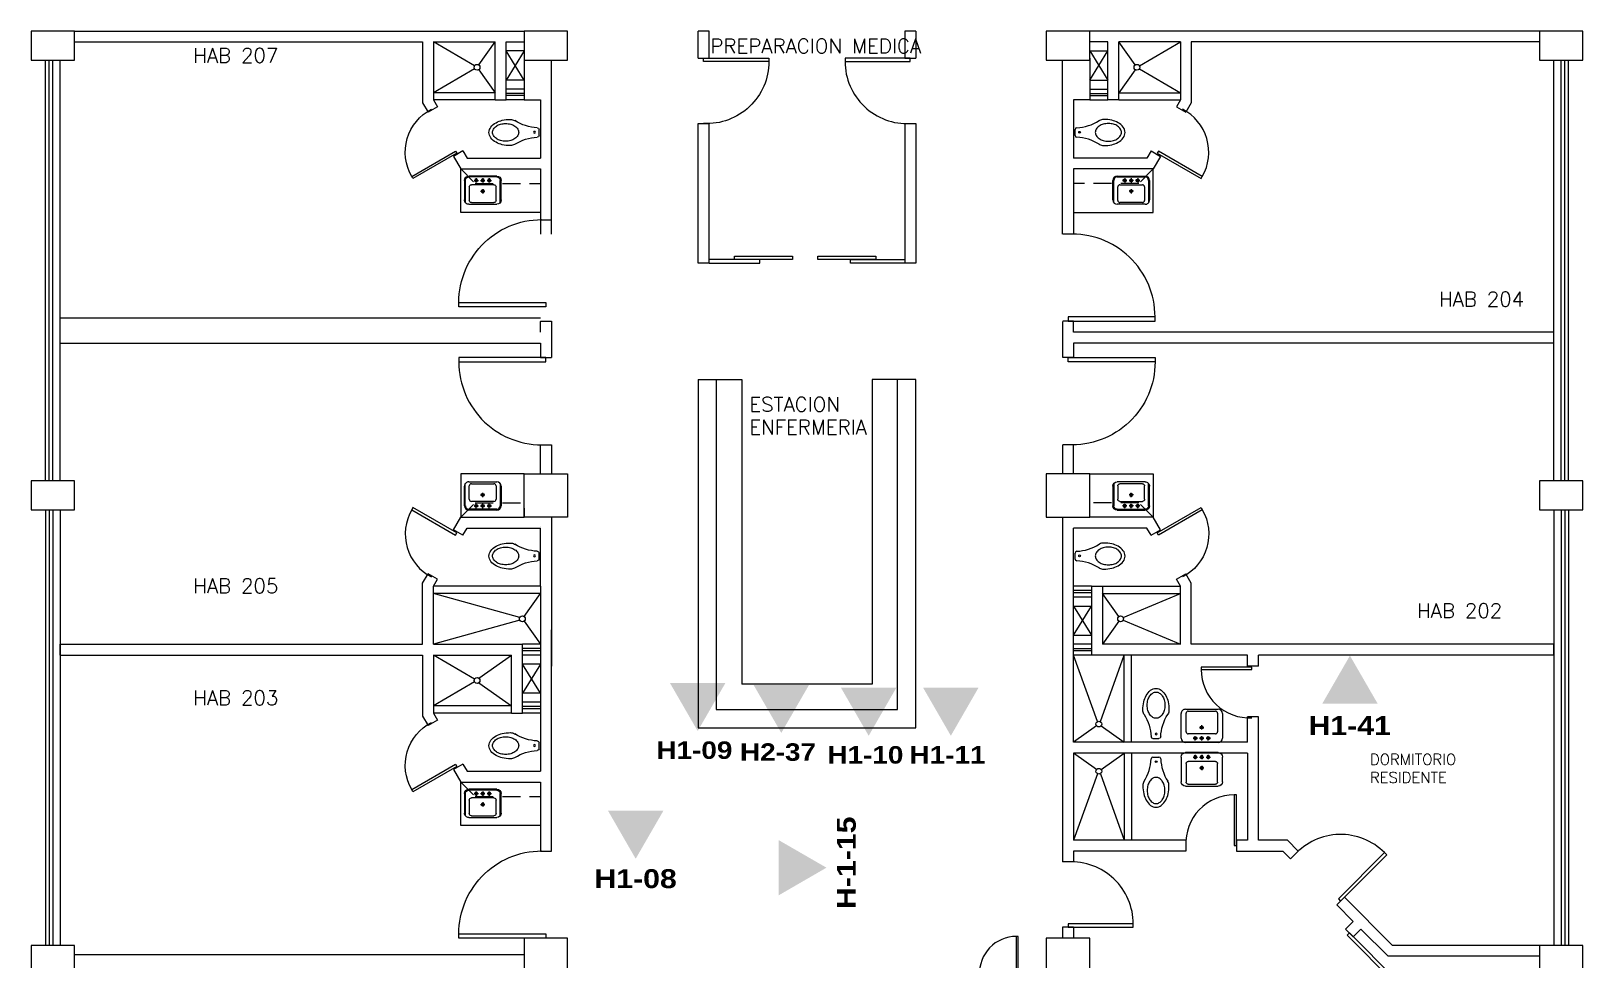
# Model space of a CAD drawing. Header units: metres. Extents: x 51 to 18146, y -212 to 18074.
# Drawn here: x 116.34 to 137.74, y 546.47 to 559.27 of the extents above; entities that cross this region are included whole.
import ezdxf

# ---------------------------------------------------------------- set-up
doc = ezdxf.new("R2010")
doc.units = ezdxf.units.M
doc.linetypes.add('HIDDEN', pattern=[0.375, 0.25, -0.125])
doc.layers.get('0').update_dxf_attribs({"color": 250})
for name, color, linetype in [('AY', 1, 'Continuous'), ('COL', 2, 'Continuous'), ('ETIQUETADO RACK (H)', 3, 'Continuous'), ('ETIQUETAS RACK (G)', 3, 'Continuous'), ('MU', 1, 'Continuous'), ('NO', 250, 'Continuous'), ('PA', 7, 'Continuous'), ('PU', 1, 'Continuous'), ('SA', 1, 'Continuous'), ('TA', 3, 'Continuous'), ('VE', 5, 'Continuous')]:
    doc.layers.add(name, color=color, linetype=linetype)
doc.layers.get('0').freeze()
doc.styles.add('datos', font='ariblk.ttf', dxfattribs={"height": 300})
doc.styles.add('ROMANS', font='romans', dxfattribs={"height": 0.13})

# ---------------------------------------------------------------- blocks, each defined once
blk = doc.blocks.new('P-IZ')
at = {"color": 0}
blk.add_lwpolyline([(0.05, 1), (0.05, 0), (0, 0), (0, 1), (0.05, 1, -0.429311), (1, 0, -3.280951)], format="xyb", dxfattribs=at)
blk = doc.blocks.new('AS-14')
at = {"color": 0}
blk.add_line((-0.046, 0.483), (0.036, 0.483), dxfattribs=at)
for points in [[(-0.162, 0.158, 0.022879), (-0.17, 0.146, 0.128162), (-0.185, 0.088, 0.055069), (-0.173, -0.023, 0.068879), (-0.14, -0.11, 0.105724), (-0.079, -0.182, 0.165058), (-0.005, -0.207, 0.165058), (0.069, -0.182, 0.105724), (0.13, -0.11, 0.068879), (0.163, -0.023, 0.055069), (0.175, 0.088, 0.128162)], [(0.175, 0.088, 0.128162), (0.16, 0.146, 0.022879), (0.152, 0.158, 0.085166)]]:
    blk.add_lwpolyline(points, format="xyb", dxfattribs=at)
blk.add_lwpolyline([(-0.125, 0.023, 0.068446), (-0.116, -0.049, 0.080596), (-0.09, -0.105, 0.107056), (-0.047, -0.145, 0.138156), (-0.003, -0.158, 0.138156), (0.041, -0.145, 0.107056), (0.083, -0.105, 0.080596), (0.109, -0.049, 0.068446), (0.119, 0.023, 0.068446), (0.109, 0.095, 0.080596), (0.083, 0.151, 0.107056), (0.041, 0.191, 0.138156), (-0.003, 0.203, 0.138156), (-0.047, 0.191, 0.107056), (-0.09, 0.151, 0.080596), (-0.116, 0.095, 0.068446)], format="xyb", close=True, dxfattribs=at)
blk.add_circle((-0.002, 0.42), 0.0125, dxfattribs=at)
for centre, radius, start, end in [((-0.7, 0.487), 0.63, 327.6068, 357.4769), ((-0.046, 0.458), 0.025, 90, 177.4769), ((0.036, 0.458), 0.025, 2.5231, 90), ((0.69, 0.487), 0.63, 182.5231, 212.3932)]:
    blk.add_arc(centre, radius, start, end, dxfattribs=at)
blk = doc.blocks.new('AS-01')
at = {"color": 0}
for p, q in [((-0.186, 0.232), (0.199, 0.232)), ((-0.186, 0.219), (0.199, 0.219)), ((-0.246, -0.098), (-0.246, 0.172)), ((-0.233, -0.135), (-0.233, 0.172)), ((-0.178, -0.103), (-0.178, 0.082)), ((-0.148, 0.112), (0.162, 0.112)), ((-0.053, 0.172), (-0.113, 0.172)), ((-0.083, 0.202), (-0.083, 0.142)), ((0.037, 0.172), (-0.023, 0.172)), ((0.037, 0.022), (-0.023, 0.022)), ((0.007, 0.202), (0.007, 0.142)), ((0.007, 0.052), (0.007, -0.008)), ((0.127, 0.172), (0.067, 0.172)), ((0.097, 0.202), (0.097, 0.142)), ((0.192, 0.082), (0.192, -0.103)), ((0.247, 0.172), (0.247, -0.135)), ((0.259, 0.172), (0.259, -0.098)), ((0.199, -0.158), (-0.186, -0.158)), ((0.162, -0.133), (-0.148, -0.133))]:
    blk.add_line(p, q, dxfattribs=at)
for centre in [(-0.083, 0.172), (0.007, 0.172), (0.007, 0.022), (0.097, 0.172)]:
    blk.add_circle(centre, 0.02, dxfattribs=at)
for centre, radius, start, end in [((-0.186, 0.172), 0.06, 90, 180), ((-0.186, 0.172), 0.0475, 90, 180), ((0.199, 0.172), 0.06, 0, 90), ((0.199, 0.172), 0.0475, 0, 90), ((-0.148, 0.082), 0.03, 90, 180), ((0.162, 0.082), 0.03, 0, 90), ((-0.186, -0.098), 0.06, 180, 270), ((-0.148, -0.103), 0.03, 180, 270), ((0.162, -0.103), 0.03, 270, 0), ((0.199, -0.098), 0.06, 270, 0)]:
    blk.add_arc(centre, radius, start, end, dxfattribs=at)
blk = doc.blocks.new('P-DE')
at = {"color": 0}
blk.add_lwpolyline([(-0.05, 1), (-0.05, 0), (0, 0), (0, 1), (-0.05, 1, 0.429311), (-1, 0, 3.280951)], format="xyb", dxfattribs=at)
blk = doc.blocks.new('-COL60-')
at = {"color": 0}
blk.add_lwpolyline([(-0.3, 0.3), (-0.3, -0.3), (0.3, -0.3), (0.3, 0.3)], close=True, dxfattribs=at)
blk = doc.blocks.new('AS-03')
at = {"color": 0}
for p, q in [((-0.278, -0.098), (-0.278, 0.242)), ((-0.218, 0.302), (0.232, 0.302)), ((-0.053, 0.242), (-0.113, 0.242)), ((-0.083, 0.272), (-0.083, 0.212)), ((0.037, 0.242), (-0.023, 0.242)), ((0.007, 0.272), (0.007, 0.212)), ((0.127, 0.242), (0.067, 0.242)), ((0.097, 0.272), (0.097, 0.212)), ((0.292, 0.242), (0.292, -0.098)), ((-0.211, -0.103), (-0.211, 0.152)), ((-0.181, 0.182), (0.194, 0.182)), ((0.037, 0.092), (-0.023, 0.092)), ((0.007, 0.122), (0.007, 0.062)), ((0.224, 0.152), (0.224, -0.103)), ((0.232, -0.158), (-0.218, -0.158)), ((0.194, -0.133), (-0.181, -0.133))]:
    blk.add_line(p, q, dxfattribs=at)
for centre in [(-0.083, 0.242), (0.007, 0.242), (0.097, 0.242), (0.007, 0.092)]:
    blk.add_circle(centre, 0.02, dxfattribs=at)
for centre, radius, start, end in [((-0.218, 0.242), 0.06, 90, 180), ((0.232, 0.242), 0.06, 0, 90), ((-0.181, 0.152), 0.03, 90, 180), ((0.194, 0.152), 0.03, 0, 90), ((-0.218, -0.098), 0.06, 180, 270), ((-0.181, -0.103), 0.03, 180, 270), ((0.194, -0.103), 0.03, 270, 0), ((0.232, -0.098), 0.06, 270, 0)]:
    blk.add_arc(centre, radius, start, end, dxfattribs=at)
blk = doc.blocks.new('-MP1')
at = {"color": 0}
for points in [[(0.475, 0.5), (0.475, 0), (0.5, 0), (0.5, 0.5), (0.475, 0.5, 0.429311), (0, 0, 3.280951)], [(-0.475, -0.5), (-0.475, 0), (-0.5, 0), (-0.5, -0.5), (-0.475, -0.5, 0.429311), (0, 0, 3.280951)]]:
    blk.add_lwpolyline(points, format="xyb", dxfattribs=at)

msp = doc.modelspace()

# ---------------------------------------------------------------- hatches: boundary and pattern name
at = {"layer": 'ETIQUETADO RACK (H)', "transparency": 33554687}
h = msp.add_hatch(color=256, dxfattribs=at)
h.dxf.hatch_style = 1
h.paths.add_polyline_path([(134.531, 550.659), (134.15, 549.998), (134.913, 549.998)])
h = msp.add_hatch(color=256, dxfattribs=at)
h.dxf.hatch_style = 1
h.paths.add_polyline_path([(125.537, 549.62), (125.919, 550.281), (125.155, 550.281)])
h = msp.add_hatch(color=256, dxfattribs=at)
h.dxf.hatch_style = 1
h.paths.add_polyline_path([(126.69, 549.594), (127.072, 550.255), (126.308, 550.255)])
h = msp.add_hatch(color=256, dxfattribs=at)
h.dxf.hatch_style = 1
h.paths.add_polyline_path([(127.895, 549.555), (128.276, 550.216), (127.513, 550.216)])
h = msp.add_hatch(color=256, dxfattribs=at)
h.dxf.hatch_style = 1
h.paths.add_polyline_path([(129.028, 549.555), (129.409, 550.216), (128.646, 550.216)])
h = msp.add_hatch(color=256, dxfattribs=at)
h.dxf.hatch_style = 1
h.paths.add_polyline_path([(124.682, 547.86), (125.064, 548.521), (124.301, 548.521)])
h = msp.add_hatch(color=256, dxfattribs=at)
h.dxf.hatch_style = 1
h.paths.add_polyline_path([(127.313, 547.737), (126.652, 548.118), (126.652, 547.355)])

# ---------------------------------------------------------------- linework, layer by layer
at = {"layer": 'AY', "color": 0}
for p, q in [((123.144, 558.991), (122.894, 558.591)), ((123.144, 558.591), (122.894, 558.991)), ((123.144, 558.991), (122.894, 558.991)), ((130.944, 558.591), (131.194, 558.991)), ((130.944, 558.991), (131.194, 558.591)), ((130.944, 558.991), (131.194, 558.991)), ((123.144, 558.591), (122.894, 558.591)), ((130.944, 558.591), (131.194, 558.591)), ((130.719, 551.341), (130.969, 551.341)), ((130.719, 550.941), (130.969, 551.341)), ((130.719, 551.341), (130.969, 550.941)), ((130.719, 550.941), (130.969, 550.941)), ((123.369, 550.541), (123.119, 550.541)), ((123.369, 550.541), (123.119, 550.141)), ((123.369, 550.141), (123.119, 550.541)), ((123.369, 550.141), (123.119, 550.141))]:
    msp.add_line(p, q, dxfattribs=at)
at = {"layer": 'COL', "color": 15}
for points in [[(116.344, 559.266), (116.344, 558.866), (116.944, 558.866), (116.944, 559.266)], [(123.144, 559.266), (123.144, 558.866), (123.744, 558.866), (123.744, 559.266)], [(130.344, 559.266), (130.344, 558.866), (130.944, 558.866), (130.944, 559.266)], [(137.144, 559.266), (137.144, 558.866), (137.744, 558.866), (137.744, 559.266)], [(116.344, 553.066), (116.344, 552.666), (116.944, 552.666), (116.944, 553.066)], [(137.144, 553.066), (137.144, 552.666), (137.744, 552.666), (137.744, 553.066)], [(116.344, 546.666), (116.344, 546.266), (116.944, 546.266), (116.944, 546.666)], [(137.144, 546.666), (137.144, 546.266), (137.744, 546.266), (137.744, 546.666)]]:
    msp.add_lwpolyline(points, close=True, dxfattribs=at)
at = {"layer": 'MU', "color": 0}
for p, q in [((122.27, 556.766), (122.27, 557.366)), ((122.27, 556.766), (122.27, 557.366)), ((131.819, 556.766), (131.819, 557.366)), ((131.819, 556.766), (131.819, 557.366)), ((123.369, 556.766), (122.27, 556.766)), ((123.369, 556.766), (122.27, 556.766)), ((130.719, 556.766), (131.819, 556.766)), ((130.719, 556.766), (131.819, 556.766)), ((125.544, 554.466), (126.144, 554.466)), ((126.144, 554.466), (126.144, 550.266)), ((127.944, 554.466), (127.944, 550.266)), ((128.544, 554.466), (127.944, 554.466)), ((122.27, 553.166), (122.27, 552.566)), ((123.144, 553.166), (122.27, 553.166)), ((130.944, 553.166), (131.819, 553.166)), ((131.819, 553.166), (131.819, 552.566)), ((127.944, 550.266), (126.144, 550.266)), ((122.27, 548.316), (122.27, 548.916)), ((123.369, 548.316), (122.27, 548.316))]:
    msp.add_line(p, q, dxfattribs=at)
at = {"layer": 'MU', "color": 15, "linetype": 'HIDDEN'}
for points in [[(122.269, 557.366), (122.469, 557.166), (123.369, 557.166)], [(122.269, 557.366), (122.469, 557.166), (123.369, 557.166)], [(131.82, 557.366), (131.62, 557.166), (130.719, 557.166)], [(131.82, 557.366), (131.62, 557.166), (130.719, 557.166)], [(122.269, 552.566), (122.469, 552.766), (123.144, 552.766)], [(131.82, 552.566), (131.62, 552.766), (130.944, 552.766)], [(122.269, 548.916), (122.469, 548.716), (123.369, 548.716)]]:
    msp.add_lwpolyline(points, dxfattribs=at)
at = {"layer": 'MU', "color": 15}
for points in [[(125.544, 554.466), (125.544, 549.666), (128.544, 549.666), (128.544, 554.466)], [(125.794, 554.466), (125.794, 549.916), (128.294, 549.916), (128.294, 554.466)]]:
    msp.add_lwpolyline(points, dxfattribs=at)
at = {"layer": 'PA', "color": 0}
for p, q in [((116.944, 559.266), (123.144, 559.266)), ((125.694, 559.266), (125.544, 559.266)), ((125.544, 558.891), (125.544, 559.266)), ((125.694, 558.891), (125.694, 559.266)), ((128.394, 559.266), (128.394, 558.891)), ((128.544, 559.266), (128.394, 559.266)), ((128.544, 559.266), (128.544, 558.891)), ((137.144, 559.266), (130.944, 559.266)), ((116.944, 559.116), (121.744, 559.116)), ((121.744, 559.116), (121.744, 558.276)), ((121.894, 559.116), (121.894, 558.316)), ((121.894, 559.116), (122.744, 559.116)), ((122.744, 558.316), (122.744, 559.116)), ((122.894, 558.316), (122.894, 559.116)), ((122.894, 559.116), (123.144, 559.116)), ((131.194, 559.116), (130.944, 559.116)), ((131.194, 558.316), (131.194, 559.116)), ((131.344, 558.316), (131.344, 559.116)), ((132.194, 559.116), (131.344, 559.116)), ((132.194, 559.116), (132.194, 558.316)), ((137.144, 559.116), (132.344, 559.116)), ((132.344, 559.116), (132.344, 558.276)), ((123.144, 558.891), (123.144, 558.316)), ((123.519, 556.466), (123.519, 558.866)), ((123.519, 556.741), (123.519, 558.866)), ((125.544, 558.891), (125.694, 558.891)), ((128.394, 558.891), (128.544, 558.891)), ((130.569, 556.466), (130.569, 558.866)), ((130.569, 556.541), (130.569, 558.866)), ((130.944, 558.891), (130.944, 558.316)), ((121.744, 558.276), (121.819, 558.146)), ((121.949, 558.221), (121.819, 558.146)), ((121.894, 558.316), (121.949, 558.221)), ((122.744, 558.316), (122.894, 558.316)), ((123.144, 558.316), (123.369, 558.316)), ((123.369, 558.316), (123.369, 557.516)), ((123.369, 558.316), (123.369, 557.516)), ((130.719, 558.316), (130.719, 557.516)), ((130.944, 558.316), (130.719, 558.316)), ((130.719, 558.316), (130.719, 557.516)), ((131.344, 558.316), (131.194, 558.316)), ((132.194, 558.316), (132.139, 558.221)), ((132.139, 558.221), (132.269, 558.146)), ((132.344, 558.276), (132.269, 558.146)), ((125.544, 556.066), (125.544, 557.991)), ((125.544, 557.991), (125.694, 557.991)), ((125.694, 556.066), (125.694, 557.991)), ((128.394, 557.991), (128.394, 556.066)), ((128.394, 557.991), (128.544, 557.991)), ((128.544, 557.991), (128.544, 556.066)), ((122.299, 557.614), (122.169, 557.539)), ((122.299, 557.614), (122.169, 557.539)), ((122.169, 557.539), (122.27, 557.366)), ((122.169, 557.539), (122.27, 557.366)), ((122.299, 557.614), (122.356, 557.516)), ((122.299, 557.614), (122.356, 557.516)), ((122.356, 557.516), (123.369, 557.516)), ((122.356, 557.516), (123.369, 557.516)), ((123.369, 557.516), (123.369, 557.516)), ((123.369, 557.516), (123.369, 557.516)), ((130.719, 557.516), (130.72, 557.516)), ((130.719, 557.516), (130.72, 557.516)), ((130.719, 557.516), (130.72, 557.516)), ((131.732, 557.516), (130.72, 557.516)), ((131.732, 557.516), (130.72, 557.516)), ((131.789, 557.614), (131.732, 557.516)), ((131.789, 557.614), (131.732, 557.516)), ((131.789, 557.614), (131.919, 557.539)), ((131.789, 557.614), (131.919, 557.539)), ((131.919, 557.539), (131.819, 557.366)), ((131.919, 557.539), (131.819, 557.366)), ((122.27, 557.366), (123.369, 557.366)), ((122.27, 557.366), (123.369, 557.366)), ((123.369, 557.366), (123.369, 557.365)), ((123.369, 557.366), (123.369, 557.365)), ((123.369, 557.365), (123.369, 556.466)), ((123.369, 557.365), (123.369, 556.741)), ((130.72, 557.366), (130.719, 557.365)), ((130.72, 557.366), (130.719, 557.365)), ((130.719, 557.365), (130.719, 556.466)), ((130.719, 557.365), (130.719, 556.541)), ((131.819, 557.366), (130.72, 557.366)), ((131.819, 557.366), (130.72, 557.366)), ((123.369, 556.791), (123.37, 556.791)), ((123.369, 556.741), (123.37, 556.741)), ((123.369, 556.666), (123.37, 556.666)), ((123.37, 556.666), (123.519, 556.666)), ((123.519, 556.666), (123.519, 556.666)), ((130.57, 556.541), (130.569, 556.541)), ((130.57, 556.541), (130.569, 556.541)), ((130.57, 556.541), (130.569, 556.541)), ((130.719, 556.466), (130.57, 556.466)), ((130.719, 556.541), (130.719, 556.541)), ((130.719, 556.541), (130.719, 556.541)), ((130.719, 556.541), (130.719, 556.541)), ((125.694, 556.066), (125.544, 556.066)), ((128.544, 556.066), (128.394, 556.066)), ((116.744, 555.316), (123.369, 555.316)), ((123.37, 555.266), (123.369, 555.265)), ((123.369, 555.116), (123.369, 555.265)), ((123.369, 555.166), (123.369, 555.166)), ((123.37, 555.266), (123.519, 555.266)), ((123.519, 555.265), (123.519, 555.266)), ((123.519, 555.266), (123.519, 555.266)), ((123.519, 555.266), (123.519, 555.265)), ((123.519, 555.265), (123.519, 554.766)), ((130.569, 555.265), (130.569, 554.766)), ((130.719, 555.266), (130.57, 555.266)), ((130.719, 555.116), (130.719, 555.265)), ((130.719, 555.166), (130.72, 555.166)), ((116.744, 554.966), (116.744, 555.116)), ((116.744, 554.966), (123.369, 554.966)), ((123.144, 554.966), (123.144, 554.965)), ((123.369, 555.116), (123.369, 555.116)), ((123.369, 554.965), (123.369, 554.766)), ((123.519, 554.966), (123.519, 554.966)), ((130.719, 554.965), (130.719, 554.766)), ((137.344, 555.116), (130.72, 555.116)), ((137.344, 554.966), (130.72, 554.966)), ((137.344, 554.966), (137.344, 555.116)), ((123.37, 554.766), (123.369, 554.766)), ((123.37, 554.766), (123.519, 554.766)), ((130.719, 554.766), (130.57, 554.766)), ((130.719, 554.766), (130.719, 554.766)), ((123.369, 553.166), (123.369, 553.564)), ((123.369, 553.564), (123.37, 553.564)), ((123.37, 553.564), (123.519, 553.564)), ((123.519, 553.564), (123.519, 553.166)), ((130.569, 553.564), (130.569, 553.166)), ((130.719, 553.564), (130.57, 553.564)), ((130.719, 553.166), (130.719, 553.564)), ((122.169, 552.392), (122.27, 552.566)), ((122.27, 552.566), (123.144, 552.566)), ((123.144, 552.691), (123.144, 552.566)), ((123.52, 552.566), (123.519, 550.516)), ((130.569, 552.565), (130.569, 547.816)), ((131.819, 552.566), (130.944, 552.566)), ((131.919, 552.392), (131.819, 552.566)), ((122.299, 552.317), (122.169, 552.392)), ((122.299, 552.317), (122.356, 552.416)), ((122.356, 552.416), (123.369, 552.416)), ((123.369, 552.441), (123.369, 552.441)), ((123.369, 551.616), (123.369, 552.415)), ((130.719, 549.466), (130.719, 552.415)), ((131.732, 552.416), (130.72, 552.416)), ((131.789, 552.317), (131.732, 552.416)), ((131.789, 552.317), (131.919, 552.392)), ((121.744, 551.656), (121.819, 551.786)), ((121.949, 551.711), (121.819, 551.786)), ((121.894, 551.616), (121.949, 551.711)), ((132.139, 551.711), (132.269, 551.786)), ((132.194, 551.616), (132.139, 551.711)), ((132.344, 551.656), (132.269, 551.786)), ((121.744, 550.816), (121.744, 551.656)), ((121.894, 550.816), (121.894, 551.616)), ((123.369, 551.616), (123.369, 549.866)), ((123.369, 551.616), (123.369, 551.616)), ((130.969, 551.616), (130.969, 550.666)), ((130.969, 551.616), (131.119, 551.616)), ((131.119, 551.616), (131.119, 550.815)), ((132.194, 550.816), (132.194, 551.616)), ((132.344, 550.816), (132.344, 551.656)), ((123.519, 547.966), (123.519, 551.015)), ((116.744, 550.816), (121.744, 550.816)), ((116.744, 550.666), (116.744, 550.816)), ((116.744, 550.666), (121.744, 550.666)), ((121.744, 550.666), (121.744, 549.826)), ((121.894, 550.816), (123.119, 550.816)), ((121.894, 550.666), (122.969, 550.666)), ((121.894, 550.666), (121.894, 549.866)), ((122.969, 549.866), (122.969, 550.666)), ((123.119, 549.866), (123.119, 550.816)), ((123.369, 550.666), (123.369, 550.665)), ((133.119, 550.666), (130.969, 550.666)), ((132.194, 550.816), (131.119, 550.815)), ((137.344, 550.816), (132.344, 550.816)), ((133.119, 550.516), (133.119, 550.666)), ((137.344, 550.666), (133.269, 550.666)), ((133.269, 550.516), (133.269, 550.666)), ((137.344, 550.666), (137.344, 550.816)), ((137.344, 550.816), (137.344, 550.666)), ((133.269, 550.516), (133.119, 550.516)), ((121.744, 549.826), (121.819, 549.696)), ((121.949, 549.771), (121.819, 549.696)), ((121.894, 549.866), (121.949, 549.771)), ((122.969, 549.866), (123.119, 549.866)), ((123.369, 549.866), (123.369, 549.066)), ((123.369, 549.866), (123.369, 549.866)), ((133.269, 549.816), (133.119, 549.816)), ((133.119, 549.466), (133.119, 549.816)), ((133.269, 548.116), (133.269, 549.816)), ((133.119, 549.466), (130.719, 549.466)), ((122.299, 549.164), (122.169, 549.089)), ((122.299, 549.164), (122.356, 549.066)), ((133.119, 549.316), (130.719, 549.316)), ((130.719, 549.316), (130.719, 548.116)), ((133.119, 549.316), (133.119, 548.116)), ((122.169, 549.089), (122.27, 548.916)), ((122.27, 548.916), (123.369, 548.916)), ((122.356, 549.066), (123.369, 549.066)), ((123.369, 549.066), (123.369, 549.066)), ((123.369, 548.916), (123.369, 548.915)), ((123.369, 548.915), (123.369, 547.966)), ((132.269, 548.116), (130.719, 548.116)), ((132.269, 548.116), (132.269, 547.966)), ((133.119, 548.116), (132.969, 548.116)), ((132.969, 548.116), (132.969, 547.966)), ((133.669, 548.116), (133.269, 548.116)), ((133.669, 548.116), (133.819, 547.966)), ((123.369, 548.016), (123.37, 548.016)), ((123.369, 547.966), (123.37, 547.966)), ((123.37, 547.966), (123.519, 547.966)), ((123.519, 548.016), (123.519, 548.016)), ((123.519, 547.966), (123.519, 547.966)), ((132.269, 547.966), (130.719, 547.966)), ((130.719, 547.966), (130.719, 547.816)), ((132.969, 547.966), (133.607, 547.966)), ((133.607, 547.966), (133.713, 547.86)), ((133.819, 547.966), (133.713, 547.86)), ((130.719, 547.816), (130.569, 547.816)), ((134.456, 547.329), (134.35, 547.223)), ((134.35, 547.223), (134.576, 546.997)), ((134.456, 547.329), (135.119, 546.666)), ((134.576, 546.997), (134.47, 546.891)), ((130.569, 546.916), (130.569, 546.766)), ((130.719, 546.916), (130.569, 546.916)), ((130.719, 546.916), (130.719, 546.766)), ((134.47, 546.891), (134.576, 546.785)), ((134.682, 546.891), (134.576, 546.785)), ((134.682, 546.891), (135.057, 546.516)), ((137.144, 546.666), (135.119, 546.666)), ((116.944, 546.541), (123.144, 546.541)), ((137.144, 546.516), (135.057, 546.516))]:
    msp.add_line(p, q, dxfattribs=at)
at = {"layer": 'SA', "color": 15}
for p, q in [((122.46, 558.786), (121.894, 559.116)), ((122.46, 558.786), (121.894, 559.116)), ((122.518, 558.798), (122.744, 559.116)), ((122.518, 558.798), (122.744, 559.116)), ((131.571, 558.798), (131.344, 559.116)), ((131.571, 558.798), (131.344, 559.116)), ((131.629, 558.786), (132.194, 559.116)), ((131.629, 558.786), (132.194, 559.116)), ((122.46, 558.746), (121.894, 558.416)), ((122.46, 558.746), (121.894, 558.416)), ((122.518, 558.733), (122.744, 558.416)), ((122.518, 558.733), (122.744, 558.416)), ((131.571, 558.733), (131.344, 558.416)), ((131.571, 558.733), (131.344, 558.416)), ((131.629, 558.746), (132.194, 558.416)), ((131.629, 558.746), (132.194, 558.416)), ((122.744, 558.416), (121.894, 558.416)), ((122.744, 558.416), (121.894, 558.416)), ((131.344, 558.416), (132.194, 558.416)), ((131.344, 558.416), (132.194, 558.416)), ((122.744, 558.316), (121.894, 558.316)), ((122.744, 558.316), (121.894, 558.316)), ((131.344, 558.316), (132.194, 558.316)), ((131.344, 558.316), (132.194, 558.316)), ((123.369, 551.616), (121.894, 551.616)), ((123.085, 551.186), (121.894, 551.516)), ((123.369, 551.516), (121.894, 551.516)), ((123.143, 551.198), (123.369, 551.516)), ((131.119, 551.616), (132.194, 551.616)), ((131.119, 551.516), (132.194, 551.516)), ((131.346, 551.198), (131.119, 551.516)), ((131.404, 551.186), (132.194, 551.516)), ((123.085, 551.146), (121.894, 550.816)), ((123.143, 551.133), (123.369, 550.816)), ((131.346, 551.133), (131.119, 550.816)), ((131.404, 551.146), (132.194, 550.816)), ((122.46, 550.336), (121.894, 550.666)), ((122.518, 550.348), (122.969, 550.666)), ((131.049, 549.75), (130.719, 550.666)), ((131.09, 549.75), (131.419, 550.666)), ((131.419, 549.466), (131.419, 550.666)), ((131.519, 549.466), (131.519, 550.666)), ((122.46, 550.296), (121.894, 549.966)), ((122.518, 550.283), (122.969, 549.966)), ((122.969, 549.966), (121.894, 549.966)), ((122.969, 549.866), (121.894, 549.866)), ((131.037, 549.692), (130.719, 549.466)), ((131.102, 549.692), (131.419, 549.466)), ((131.037, 549.089), (130.719, 549.316)), ((131.102, 549.089), (131.419, 549.316)), ((131.419, 549.316), (131.419, 548.116)), ((131.519, 549.316), (131.519, 548.116)), ((131.049, 549.031), (130.719, 548.116)), ((131.09, 549.031), (131.419, 548.116))]:
    msp.add_line(p, q, dxfattribs=at)
for centre in [(122.494, 558.766), (122.494, 558.766), (131.594, 558.766), (131.594, 558.766), (123.119, 551.166), (131.369, 551.166), (122.494, 550.316), (131.069, 549.716), (131.069, 549.066)]:
    msp.add_circle(centre, 0.04, dxfattribs=at)
at = {"layer": 'TA', "color": 0}
for p, q in [((126.394, 556.116), (125.694, 556.116)), ((125.694, 556.066), (126.394, 556.066)), ((126.394, 556.066), (126.394, 556.116)), ((127.644, 556.116), (128.394, 556.116)), ((127.644, 556.066), (127.644, 556.116)), ((128.394, 556.066), (127.644, 556.066))]:
    msp.add_line(p, q, dxfattribs=at)
at = {"layer": 'TA', "color": 15}
for points in [[(126.044, 556.166), (126.844, 556.166), (126.844, 556.116), (126.044, 556.116)], [(127.194, 556.166), (127.994, 556.166), (127.994, 556.116), (127.194, 556.116)]]:
    msp.add_lwpolyline(points, close=True, dxfattribs=at)
at = {"layer": 'VE', "color": 0}
for p, q in [((116.544, 553.066), (116.544, 558.866)), ((116.594, 553.066), (116.594, 558.866)), ((116.644, 553.066), (116.644, 558.866)), ((116.744, 553.066), (116.744, 558.866)), ((137.344, 553.066), (137.344, 558.866)), ((137.444, 553.066), (137.444, 558.866)), ((137.494, 553.066), (137.494, 558.866)), ((137.544, 553.066), (137.544, 558.866)), ((123.144, 558.466), (122.894, 558.466)), ((123.144, 558.406), (122.894, 558.406)), ((123.144, 558.376), (122.894, 558.376)), ((130.944, 558.466), (131.194, 558.466)), ((130.944, 558.406), (131.194, 558.406)), ((130.944, 558.376), (131.194, 558.376)), ((123.144, 558.316), (122.894, 558.316)), ((130.944, 558.316), (131.194, 558.316)), ((116.544, 552.666), (116.544, 546.666)), ((116.594, 552.666), (116.594, 546.666)), ((116.644, 552.666), (116.644, 546.666)), ((116.744, 552.666), (116.744, 546.666)), ((137.344, 552.666), (137.344, 546.666)), ((137.444, 552.666), (137.444, 546.666)), ((137.494, 552.666), (137.494, 546.666)), ((137.544, 552.666), (137.544, 546.666)), ((130.969, 551.616), (130.719, 551.616)), ((130.969, 551.556), (130.719, 551.556)), ((130.969, 551.526), (130.719, 551.526)), ((130.969, 551.466), (130.719, 551.466)), ((123.369, 550.816), (123.119, 550.816)), ((123.369, 550.756), (123.119, 550.756)), ((123.369, 550.726), (123.119, 550.726)), ((123.369, 550.666), (123.119, 550.666)), ((130.969, 550.815), (130.719, 550.815)), ((130.969, 550.755), (130.719, 550.755)), ((130.969, 550.725), (130.719, 550.725)), ((130.969, 550.665), (130.719, 550.665)), ((123.369, 550.016), (123.119, 550.016)), ((123.369, 549.956), (123.119, 549.956)), ((123.369, 549.926), (123.119, 549.926)), ((123.369, 549.866), (123.119, 549.866))]:
    msp.add_line(p, q, dxfattribs=at)

# ---------------------------------------------------------------- block references
at = {"layer": 'COL', "color": 15, "xscale": -1}
msp.add_blockref('-COL60-', (123.444, 552.866), dxfattribs=at)
at = {"layer": 'COL', "color": 15}
for p in [(130.644, 552.866), (123.444, 546.466), (130.644, 546.466)]:
    msp.add_blockref('-COL60-', p, dxfattribs=at)
at = {"layer": 'PU', "color": 0}
for name, p, xscale, yscale, zscale, rotation in [('P-DE', (125.619, 558.891), -0.9, 0.9, 0.9, 270), ('P-IZ', (128.469, 558.891), -0.9, 0.9, 0.9, 90), ('P-DE', (122.217, 557.582), -0.7000000000000001, 0.7000000000000001, 0.7000000000000001, 120), ('P-DE', (122.217, 557.582), -0.7000000000000001, 0.7000000000000001, 0.7000000000000001, 120), ('P-DE', (131.872, 557.582), 0.7000000000000002, 0.7000000000000002, 0.7000000000000002, 239.9999999999999), ('P-DE', (131.872, 557.582), 0.7000000000000002, 0.7000000000000002, 0.7000000000000002, 239.9999999999999), ('P-IZ', (123.444, 555.466), 1.199999999999999, 1.199999999999999, 1.199999999999999, 90), ('P-IZ', (130.644, 555.266), -1.199999999999999, 1.199999999999999, 1.199999999999999, 270), ('P-IZ', (123.444, 554.766), -1.199999999999999, 1.199999999999999, 1.199999999999999, 90), ('P-IZ', (130.644, 554.766), 1.199999999999999, 1.199999999999999, 1.199999999999999, 270), ('P-DE', (122.217, 552.349), 0.7000000000000001, 0.7000000000000001, 0.7000000000000001, 59.99999999999994), ('P-DE', (131.872, 552.349), -0.7000000000000001, 0.7000000000000001, 0.7000000000000001, 300), ('P-DE', (133.18, 550.502), 0.7000000000000001, 0.7000000000000001, 0.7000000000000001, 90), ('P-DE', (122.217, 549.132), -0.7000000000000001, 0.7000000000000001, 0.7000000000000001, 120), ('P-DE', (134.403, 547.276), 0.9, 0.9, 0.9, 315), ('P-IZ', (123.444, 546.766), 1.199999999999999, 1.199999999999999, 1.199999999999999, 90), ('P-DE', (130.644, 546.916), 0.9, 0.9, 0.9, 270), ('P-IZ', (134.523, 546.838), 0.9, 0.9, 0.9, 225)]:
    msp.add_blockref(name, p, dxfattribs=dict(at, xscale=xscale, yscale=yscale, zscale=zscale, rotation=rotation))
for name, p, xscale, yscale, zscale in [('P-DE', (132.969, 548.041), 0.7000000000000001, 0.7000000000000001, 0.7000000000000001), ('-MP1', (129.424, 546.258), 1.064325804161984, 1.064325804161984, 1.064325804161984)]:
    msp.add_blockref(name, p, dxfattribs=dict(at, xscale=xscale, yscale=yscale, zscale=zscale))
at = {"layer": 'SA', "color": 0, "xscale": -1}
for name, p, rotation in [('AS-14', (122.866, 557.873), 270.0000000118414), ('AS-14', (122.866, 557.873), 270.0000000118414), ('AS-01', (122.58, 557.036), 1.18414079e-08), ('AS-01', (122.58, 557.036), 1.18414079e-08), ('AS-01', (131.508, 552.895), 180.0000000118414), ('AS-14', (122.866, 552.036), 270.0000000118414), ('AS-14', (131.861, 549.999), 180.0000000118415), ('AS-14', (122.866, 549.423), 270.0000000118414), ('AS-01', (122.58, 548.586), 1.18414079e-08)]:
    msp.add_blockref(name, p, dxfattribs=dict(at, rotation=rotation))
at = {"layer": 'SA', "color": 0}
for name, p, rotation in [('AS-14', (131.223, 557.873), 89.99999998815859), ('AS-14', (131.223, 557.873), 89.99999998815859), ('AS-01', (131.508, 557.036), 359.9999999881585), ('AS-01', (131.508, 557.036), 359.9999999881585), ('AS-01', (122.58, 552.895), 179.9999999881586), ('AS-14', (131.223, 552.036), 89.99999998815859), ('AS-03', (132.495, 549.762), 180), ('AS-14', (131.861, 548.778), 359.9999999881585)]:
    msp.add_blockref(name, p, dxfattribs=dict(at, rotation=rotation))
at = {"layer": 'SA', "color": 0, "xscale": -1}
msp.add_blockref('AS-03', (132.495, 549.02), dxfattribs=at)

# ---------------------------------------------------------------- texts
at = {"layer": 'ETIQUETAS RACK (G)', "transparency": 33554687, "width": 1.40727, "attachment_point": 1, "style": 'datos'}
for s, insert, char_height in [('H1-41', (133.96, 549.825), 0.2608), ('H1-09', (124.967, 549.477), 0.2408), ('H2-37', (126.12, 549.451), 0.2408), ('H1-10', (127.325, 549.412), 0.2408), ('H1-11', (128.458, 549.412), 0.2408), ('H1-08', (124.113, 547.716), 0.2608)]:
    msp.add_mtext(s, dxfattribs=dict(at, insert=insert, char_height=char_height))
at = {"layer": 'ETIQUETAS RACK (G)', "transparency": 33554687, "insert": (127.456, 547.167), "char_height": 0.2608, "width": 1.40727, "attachment_point": 1, "rotation": 90, "style": 'datos'}
msp.add_mtext('H-1-15', dxfattribs=at)
at = {"layer": 'NO', "color": 0, "style": 'ROMANS'}
for s, height, p in [('HAB 207', 0.2, (118.58, 558.83)), ('PREPARACION MEDICA', 0.2, (125.712, 558.959)), ('HAB 204', 0.2, (135.758, 555.472)), ('ESTACION', 0.2, (126.249, 554.021)), ('ESTACION', 0.2, (126.249, 554.021)), ('ENFERMERIA', 0.2, (126.249, 553.707)), ('ENFERMERIA', 0.2, (126.249, 553.707)), ('HAB 205', 0.2, (118.58, 551.52)), ('HAB 202', 0.2, (135.456, 551.178)), ('HAB 203', 0.2, (118.58, 549.978)), ('DORMITORIO', 0.15, (134.807, 549.154)), ('RESIDENTE', 0.15, (134.807, 548.904))]:
    msp.add_text(s, height=height, dxfattribs=at).set_placement(p)

doc.saveas('drawing.dxf')
